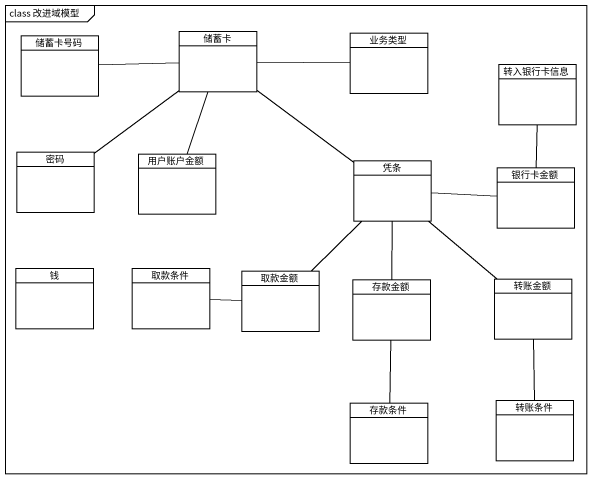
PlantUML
@startuml
mainframe class 改进域模型
hide circle
hide empty members
class 储蓄卡号码
class 储蓄卡
class 业务类型
class 转入银行卡信息
class 密码
class 用户账户金额
class 凭条
class 银行卡金额
class 钱
class 取款条件
class 取款金额
class 存款金额
class 转账金额
class 存款条件
class 转账条件
储蓄卡 -left- 储蓄卡号码
储蓄卡 -right- 业务类型
储蓄卡 -- 密码
储蓄卡 -- 用户账户金额
储蓄卡 -- 凭条
凭条 -right- 银行卡金额
凭条 -- 取款金额
凭条 -- 存款金额
凭条 -- 转账金额
银行卡金额 -up- 转入银行卡信息
取款金额 -left- 取款条件
存款金额 -- 存款条件
转账金额 -- 转账条件
@enduml
